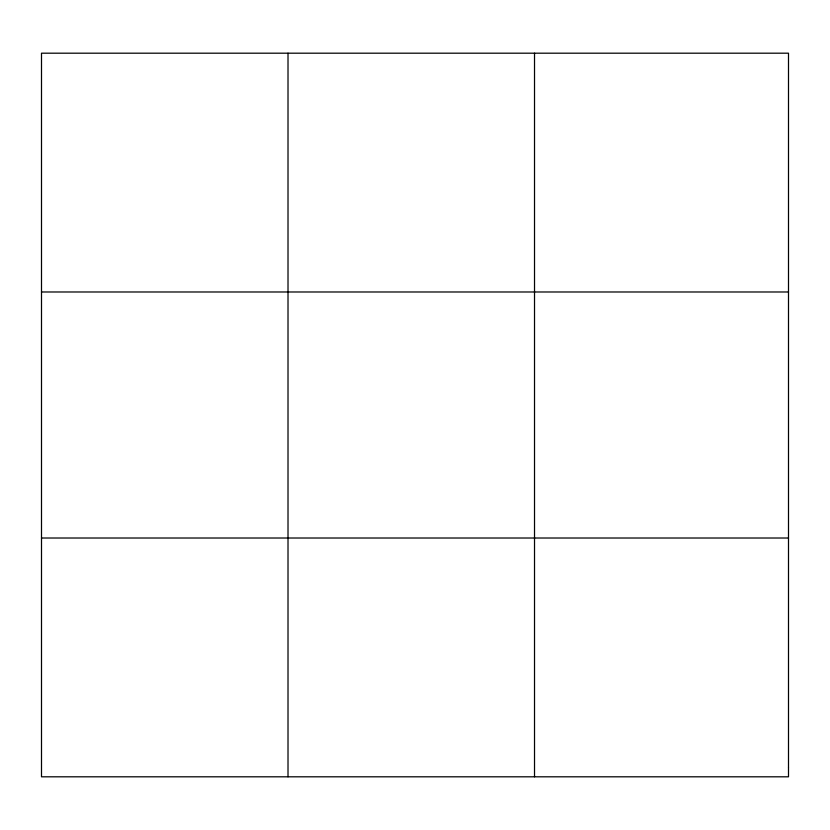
<?xml version="1.0" encoding="UTF-8"?>
<svg xmlns="http://www.w3.org/2000/svg" width="830" height="830" viewBox="0 0 830 830"><rect width="100%" height="100%" fill="white"/><g stroke="black" fill="none" stroke-linecap="round" stroke-linejoin="round"><path stroke-width="1.25" d="M288.01 53.193L288.01 776.807M534.52 53.193L534.52 776.807M41.5 291.984L788.5 291.984M41.5 538.016L788.5 538.016M788.5 767.626L788.5 776.807L41.5 776.807L41.5 53.193L788.5 53.193L788.5 767.626"/></g></svg>
